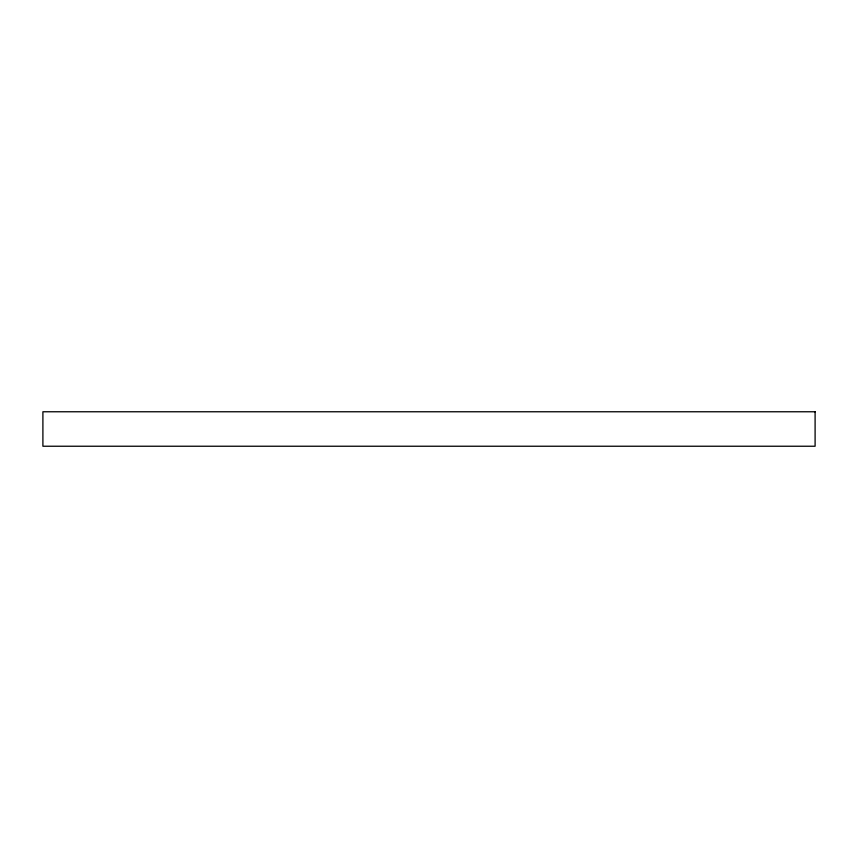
<?xml version="1.0" encoding="UTF-8"?>
<svg xmlns="http://www.w3.org/2000/svg" width="858" height="858" viewBox="0 0 858 858"><rect width="100%" height="100%" fill="white"/><g stroke="black" fill="none" stroke-linecap="round" stroke-linejoin="round"><path stroke-width="1.29" d="M815.1 411.765L42.9 411.765L42.9 446.235L815.1 446.235L815.1 411.765"/></g></svg>
